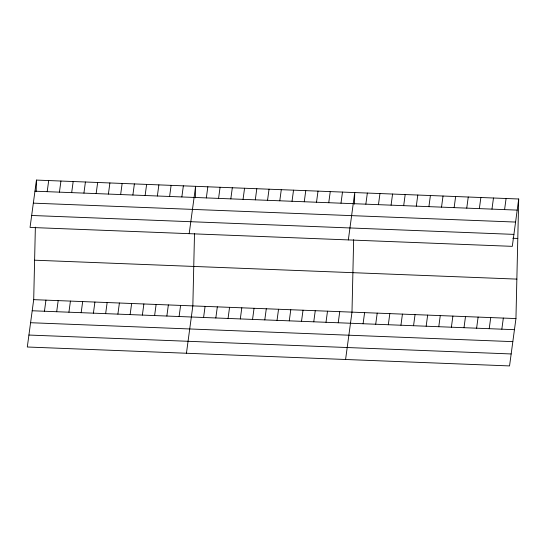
<?xml version="1.0" encoding="UTF-8"?>
<svg xmlns="http://www.w3.org/2000/svg" width="546" height="546" viewBox="0 0 546 546"><rect width="100%" height="100%" fill="white"/><g stroke="black" fill="none" stroke-linecap="round" stroke-linejoin="round"><path stroke-width="0.82" d="M518.7 198.997L512.298 246.348L30.05 227.429L36.452 180.078L518.7 198.997L515.95 318.571L509.548 365.922L27.3 347.003L33.702 299.652L35.367 227.163M36.186 191.591L36.452 180.078M194.512 233.401L192.84 305.897L186.439 353.248M195.331 197.829L195.598 186.322L189.189 233.674M353.651 239.646L351.986 312.135L345.584 359.486M354.47 204.074L354.736 192.567L348.334 239.912M47.195 191.666L48.696 180.562M59.432 192.151L60.934 181.04M44.444 311.24L45.946 300.136M71.676 192.629L73.178 181.518M56.682 311.725L58.183 300.614M83.92 193.113L85.422 182.002M68.926 312.203L70.427 301.092M96.157 193.591L97.659 182.48M81.17 312.681L82.671 301.576M108.401 194.069L109.903 182.958M93.407 313.165L94.908 302.054M120.646 194.553L122.147 183.442M105.651 313.643L107.153 302.532M132.883 195.031L134.384 183.92M117.895 314.121L119.397 303.016M145.127 195.509L146.628 184.398M130.132 314.605L131.634 303.494M157.364 195.994L158.872 184.882M142.376 315.083L143.878 303.972M169.608 196.471L171.11 185.36M154.614 315.568L156.122 304.456M181.852 196.949L183.354 185.845M166.858 316.045L168.359 304.934M179.102 316.523L180.603 305.412M206.333 197.911L207.835 186.8M218.577 198.389L220.079 187.285M203.583 317.485L205.084 306.374M230.815 198.874L232.316 187.763M215.827 317.963L217.328 306.859M243.059 199.351L244.56 188.24M228.064 318.448L229.566 307.337M255.303 199.836L256.804 188.725M240.308 318.925L241.81 307.814M267.54 200.314L269.041 189.203M252.552 319.403L254.054 308.299M279.784 200.791L281.286 189.68M264.79 319.888L266.291 308.777M292.028 201.276L293.53 190.165M277.034 320.365L278.535 309.254M304.265 201.754L305.767 190.643M289.278 320.843L290.779 309.739M316.509 202.232L318.011 191.12M301.515 321.328L303.016 310.217M328.753 202.716L330.255 191.605M313.759 321.806L315.26 310.694M340.991 203.194L342.492 192.083M326.003 322.29L327.504 311.179M338.24 322.768L339.742 311.657M365.847 204.17L367.349 193.059M378.46 204.661L379.961 193.557M363.097 323.744L364.598 312.633M391.072 205.16L392.574 194.048M375.709 324.235L377.211 313.124M403.685 205.651L405.187 194.547M388.322 324.733L389.824 313.622M416.298 206.149L417.799 195.038M400.935 325.225L402.436 314.114M428.91 206.641L430.412 195.529M413.547 325.723L415.049 314.612M441.523 207.139L443.024 196.028M426.16 326.215L427.661 315.103M454.135 207.63L455.637 196.519M438.772 326.713L440.274 315.602M466.748 208.128L468.25 197.017M451.385 327.204L452.887 316.093M479.361 208.62L480.862 197.509M463.998 327.702L465.499 316.591M491.973 209.118L493.475 198.007M476.61 328.194L478.112 317.083M504.586 209.609L506.087 198.498M489.223 328.692L490.724 317.581M501.835 329.183L503.337 318.072M34.951 191.189L517.198 210.108M33.333 203.146L515.581 222.065M31.668 215.472L513.916 234.384M512.749 238.254L517.792 238.452M34.61 260.196L516.857 279.108M33.702 299.652L515.95 318.571M32.2 310.763L514.448 329.682M30.583 322.72L512.831 341.639M28.918 335.046L511.165 353.958"/></g></svg>
